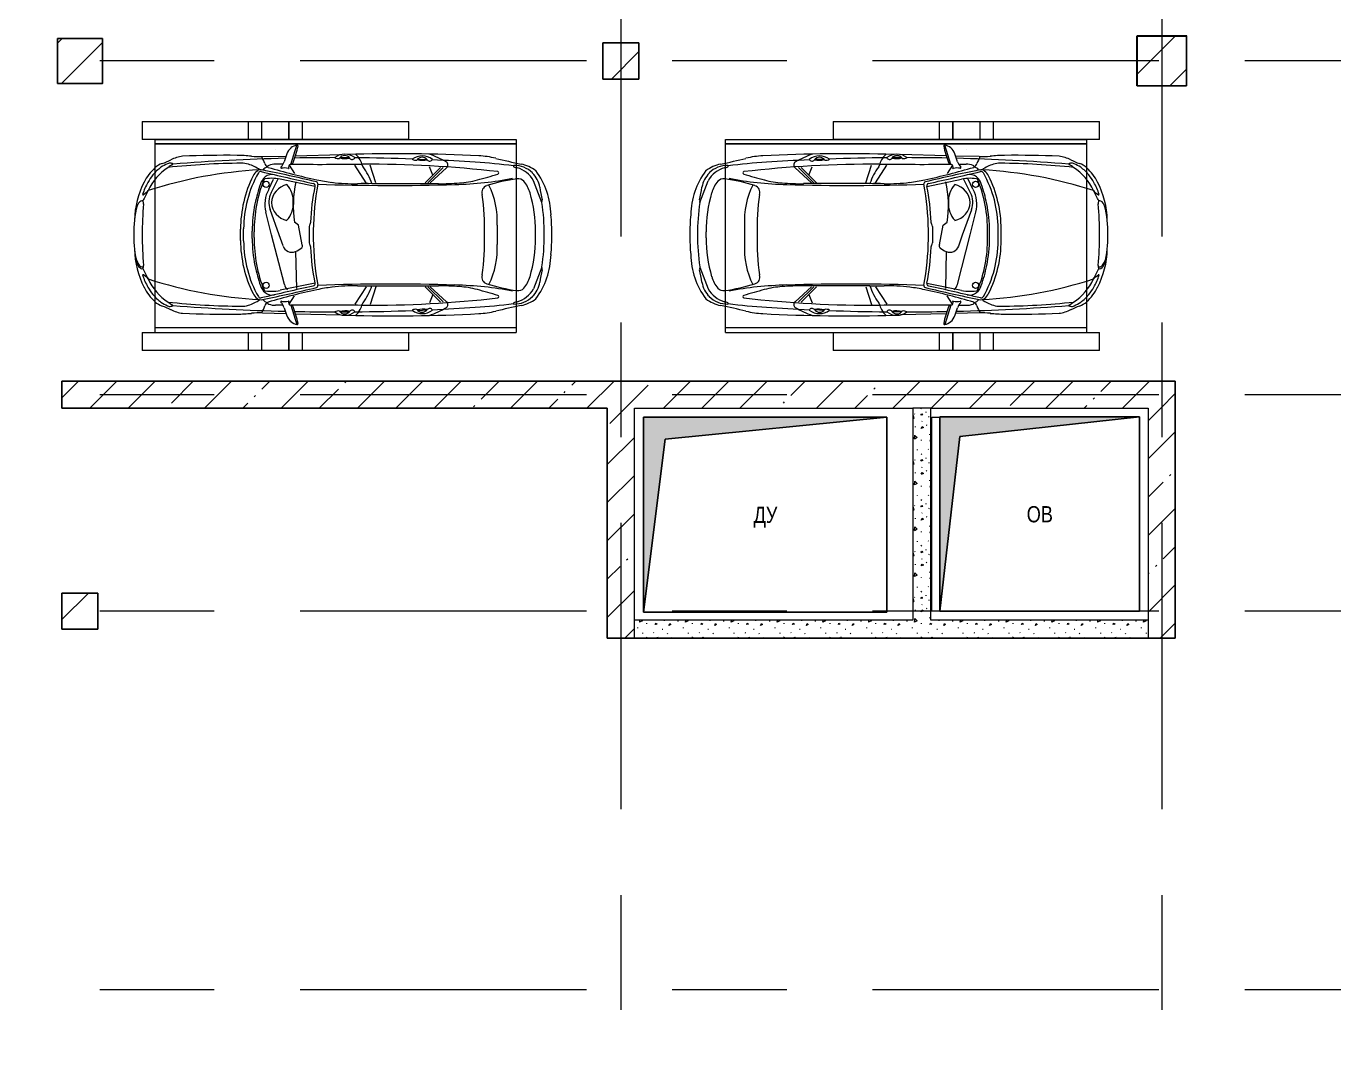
# Model space of a CAD drawing. Header units: millimetres. Extents: x 48966 to 155647, y -43515 to 30475.
# Drawn here: x 116335 to 130840, y -20625 to -9397 of the extents above; entities that cross this region are included whole.
import ezdxf

# ---------------------------------------------------------------- set-up
doc = ezdxf.new("R2010")
doc.units = ezdxf.units.MM
doc.linetypes.add('Осевые', pattern=[6350, 1270, -952.5, 3175, -952.5])
for name, color, linetype, lineweight in [('Колонны', 7, 'Continuous', 9), ('Колонны-1', 7, 'Continuous', 25), ('Обобщенные модели', 7, 'Continuous', 9), ('Общие ребра', 7, 'Continuous', 9), ('Оси-2', 7, 'Осевые', 9), ('Парковка', 7, 'Continuous', 9), ('Перекрытия', 7, 'Continuous', 9), ('Стены-1', 7, 'Continuous', 18), ('Типовые аннотации', 7, 'Continuous', 9), ('Штриховка разреза', 7, 'Continuous', 9), ('Элементы узлов', 7, 'Continuous', 9), ('Элементы узлов-1', 7, 'Continuous', 5)]:
    doc.layers.add(name, color=color, linetype=linetype, lineweight=lineweight)
doc.layers.add('Обобщенные модели-1', color=7, linetype='Continuous', lineweight=9, true_color=0xffbc79)
doc.styles.add('Arial', font='arial.ttf', dxfattribs={"width": 0.8, "height": 180})
pattern_1 = [(315, (203.2, 20.32), (507.9997, 0), [7.184, -711.236]), (63.435, (279.4, 76.2), (-0.0009, 508.0002), [11.359, -1124.563]), (90, (121.9, 60.96), (-508, 508), [10.16, -497.84]), (315, (0, 127), (507.9997, 0), [7.184, -711.236]), (270, (330.2, 40.64), (508, -508), [6.706, -501.294]), (270, (213.36, 386.1), (508, -508), [6.706, -501.294]), (45, (284.48, 441.96), (0, 507.9997), [7.184, -711.236]), (90, (182.9, 182.9), (-508, 508), [6.706, -501.294]), (90, (121.9, 259.1), (-508, 508), [6.706, -501.294]), (270, (279.4, 238.76), (508, -508), [6.706, -501.294]), (45, (127, 426.72), (0, 507.9997), [7.184, -711.236]), (45, (20.32, 284.48), (0, 507.9997), [7.184, -711.236]), (270, (10.16, 492.76), (508, -508), [6.706, -501.294]), (315, (335.28, 406.4), (507.9997, 0), [7.184, -711.236]), (90, (477.5, 71.1), (-508, 508), [6.706, -501.294]), (315, (355.6, 137.16), (507.9997, 0), [7.184, -711.236]), (90, (477.5, 264.16), (-508, 508), [10.16, -497.84]), (90, (482.6, 436.9), (-508, 508), [6.706, -501.294]), (90, (375.9, 294.64), (-508, 508), [6.706, -501.294]), (315, (360.68, 497.84), (507.9997, 0), [7.184, -711.236]), (0, (477.5, 497.84), (508, 508), [6.706, -501.294]), (315, (91.44, 508), (507.9997, 0), [7.184, -711.236]), (270, (233.7, 132.1), (508, -508), [6.706, -501.294]), (0, (452.1, 172.7), (508, 508), [6.706, -501.294]), (56.31, (274.32, 5.08), (507.99879, 1016.00085), [18.316, -1813.304]), (315, (284.48, 20.32), (507.9997, 0), [14.368, -704.052]), (194.036, (294.64, 10.16), (-1524.00192, -507.99336), [20.945, -2073.593]), (60.255, (30.48, 45.72), (508.001493, 1015.99859), [40.956, -4054.671]), (293.199, (50.8, 81.28), (508.006508, -1015.996307), [38.688, -3830.124]), (180, (66.04, 45.7), (-508, -508), [35.56, -472.44]), (63.435, (20.32, 213.36), (-0.0009, 508.0002), [22.718, -1113.204]), (315, (30.48, 233.68), (507.9997, 0), [14.368, -704.052]), (206.565, (40.64, 223.52), (-508.00066, -508.0002), [22.718, -1113.204]), (66.801, (386.08, 50.8), (1016.01901, 2539.993042), [38.688, -3830.124]), (296.565, (401.32, 86.36), (508.0002, -508.00066), [34.078, -1101.845]), (189.462, (416.56, 55.88), (-2540.002556, -507.985985), [30.901, -3059.143]), (82.875, (203.2, 248.92), (-0.000517, 507.999884), [40.956, -4054.671]), (315, (208.28, 289.56), (507.9997, 0), [35.921, -682.5]), (206.565, (233.68, 264.16), (-508.00066, -508.0002), [34.078, -1101.845]), (71.565, (375.92, 223.52), (0.00014, 507.99998), [16.064, -1590.373]), (326.31, (381, 238.76), (1016.00085, -507.99879), [18.316, -1813.304]), (194.036, (396.24, 228.6), (-1524.00192, -507.99336), [20.945, -2073.593]), (60.255, (167.64, 472.44), (508.001493, 1015.99859), [40.956, -4054.671]), (288.435, (187.96, 508), (508.0012, -1015.99951), [32.129, -1574.308]), (189.462, (198.12, 477.52), (-2540.002556, -507.985985), [30.901, -3059.143]), (63.435, (40.64, 411.48), (-0.0009, 508.0002), [34.078, -1101.845]), (296.565, (55.88, 441.96), (508.0002, -508.00066), [34.078, -1101.845]), (180, (71.1, 411.5), (-508, -508), [30.48, -477.52]), (56.31, (106.68, 320.04), (507.99879, 1016.00085), [18.316, -1813.304]), (326.31, (116.84, 335.28), (1016.00085, -507.99879), [18.316, -1813.304]), (191.31, (132.08, 325.12), (-2031.99947, -508.00241), [25.903, -2564.399]), (63.435, (279.4, 365.76), (-0.0009, 508.0002), [22.718, -1113.204]), (326.31, (289.56, 386.08), (1016.00085, -507.99879), [18.316, -1813.304]), (201.801, (304.8, 375.92), (-1016.00392, -507.992605), [27.357, -2708.307]), (60.255, (391.16, 416.56), (508.001493, 1015.99859), [40.956, -4054.671]), (288.435, (411.48, 452.12), (508.0012, -1015.99951), [32.129, -1574.308]), (189.462, (421.64, 421.64), (-2540.002556, -507.985985), [30.901, -3059.143]), (56.31, (462.28, 330.2), (507.99879, 1016.00085), [18.316, -1813.304]), (315, (472.44, 345.44), (507.9997, 0), [14.368, -704.052]), (194.036, (482.6, 335.28), (-1524.00192, -507.99336), [20.945, -2073.593])]
pattern_2 = [(45, (0, 0), (-424.264, 424.264), [600, -100, 20, -100]), (45, (0, 424), (-424.264, 424.264), [])]

# ---------------------------------------------------------------- blocks, each defined once
blk = doc.blocks.new('Колона монолитная124 - Колона монолитная-664698-План -1-го этажа на отм_ -10_350')
at = {"layer": 'Колонны'}
h = blk.add_hatch(dxfattribs=at)
h.set_pattern_fill('FP_35', color=256, style=0, pattern_type=2)
h.set_pattern_definition([(45, (-39000, 6100), (-493.914, 493.914), []), (45, (-38506.1, 6100), (-493.914, 493.914), [873.125, -174.625, 6.706, -167.919])])
h.paths.add_polyline_path([(77732, -9983), (78132, -9983), (78132, -9583), (77732, -9583)], flags=0)
at = {"layer": 'Колонны-1'}
for p, q in [((78132, -9583), (77732, -9583)), ((77732, -9583), (77732, -9983)), ((78132, -9983), (78132, -9583)), ((77732, -9983), (78132, -9983))]:
    blk.add_line(p, q, dxfattribs=at)
blk = doc.blocks.new('Колона монолитная127 - Колона монолитная-664799-План -1-го этажа на отм_ -10_350')
at = {"layer": 'Колонны'}
h = blk.add_hatch(dxfattribs=at)
h.set_pattern_fill('FP_38', color=256, style=0, pattern_type=2)
h.set_pattern_definition([(45, (-5176.1, -1048.6), (-493.914, 493.914), []), (45, (-4682.2, -1048.6), (-493.914, 493.914), [873.125, -174.625, 6.706, -167.919])])
h.paths.add_polyline_path([(111505, -11081), (112005, -11081), (112005, -10581), (111505, -10581)], flags=0)
at = {"layer": 'Колонны-1'}
for p, q in [((112005, -10581), (111505, -10581)), ((111505, -10581), (111505, -11081)), ((112005, -11081), (112005, -10581)), ((111505, -11081), (112005, -11081))]:
    blk.add_line(p, q, dxfattribs=at)
blk = doc.blocks.new('Колона монолитная128 - Колона монолитная-664811-План -1-го этажа на отм_ -10_350')
at = {"layer": 'Колонны'}
h = blk.add_hatch(dxfattribs=at)
h.set_pattern_fill('FP_39', color=256, style=0, pattern_type=2)
h.set_pattern_definition([(45, (-40098.9, -13869.1), (-493.914, 493.914), []), (45, (-39605, -13869.1), (-493.914, 493.914), [873.125, -174.625, 6.706, -167.919])])
h.paths.add_polyline_path([(82633, -23852), (83033, -23852), (83033, -23452), (82633, -23452)], flags=0)
at = {"layer": 'Колонны-1'}
for p, q in [((83033, -23452), (82633, -23452)), ((82633, -23452), (82633, -23852)), ((83033, -23852), (83033, -23452)), ((82633, -23852), (83033, -23852))]:
    blk.add_line(p, q, dxfattribs=at)
blk = doc.blocks.new('Колона монолитная129 - Колона монолитная-664823-План -1-го этажа на отм_ -10_350')
at = {"layer": 'Колонны'}
h = blk.add_hatch(dxfattribs=at)
h.set_pattern_fill('FP_40', color=256, style=0, pattern_type=2)
h.set_pattern_definition([(45, (-65400, 0), (-493.914, 493.914), []), (45, (-64906.1, 0), (-493.914, 493.914), [873.125, -174.625, 6.706, -167.919])])
h.paths.add_polyline_path([(63257, -10058), (63807, -10058), (63807, -9508), (63257, -9508)], flags=0)
at = {"layer": 'Колонны-1'}
for p, q in [((63807, -9508), (63257, -9508)), ((63257, -9508), (63257, -10058)), ((63807, -10058), (63807, -9508)), ((63257, -10058), (63807, -10058))]:
    blk.add_line(p, q, dxfattribs=at)
blk = doc.blocks.new('170_ОтверстиеПрямоугольноеВертикальное - 170_ОтверстиеПрямоугольноеВертикальное-5689198-План -1-го этажа на отм_ -10_350')
at = {"layer": 'Обобщенные модели'}
for p, q in [((-1350, -1080), (-1350, 1080)), ((-1350, 1080), (1350, 1080)), ((1350, 1080), (1350, -1080)), ((1350, -1080), (-1350, -1080))]:
    blk.add_line(p, q, dxfattribs=at)
blk = doc.blocks.new('170_ОтверстиеПрямоугольноеВертикальное - 170_ОтверстиеПрямоугольноеВертикальное-5689200-План -1-го этажа на отм_ -10_350')
at = {"layer": 'Обобщенные модели'}
for p, q in [((-1106, -1077), (-1106, 1077)), ((-1106, 1077), (1106, 1077)), ((1106, 1077), (1106, -1077)), ((1106, -1077), (-1106, -1077))]:
    blk.add_line(p, q, dxfattribs=at)
blk = doc.blocks.new('Прк_Свб_Механизированная парковка_Параллельная - Прк_Свб_Механизированная парковка_Параллельная-8473315-План -1-го этажа на отм_ -10_350')
at = {"layer": 'Парковка'}
for p, q in [((260, 2672), (310, 2672)), ((260, 2672), (260, -1334)), ((310, 2672), (2350, 2672)), ((310, -1334), (310, 2672)), ((310, -1334), (310, 2672)), ((2350, 2672), (2400, 2672)), ((2350, 2672), (2350, -1334)), ((2350, -1334), (2350, 2672)), ((2400, 2672), (2400, -1334)), ((60, 300), (60, 1478)), ((260, 1478), (60, 1478)), ((260, 1478), (260, 300)), ((2400, 300), (2400, 1478)), ((2600, 1478), (2400, 1478)), ((2600, 1478), (2600, 300)), ((60, 150), (60, 300)), ((260, 300), (60, 300)), ((260, 300), (260, 150)), ((2400, 150), (2400, 300)), ((2600, 300), (2400, 300)), ((2600, 300), (2600, 150)), ((60, -150), (60, 150)), ((60, 150), (260, 150)), ((260, 150), (60, 150)), ((260, 150), (260, -150)), ((2400, -150), (2400, 150)), ((2400, 150), (2600, 150)), ((2600, 150), (2400, 150)), ((2600, 150), (2600, -150)), ((2283, 0), (2284, 0)), ((60, -300), (60, -150)), ((260, -150), (60, -150)), ((260, -150), (60, -150)), ((260, -150), (260, -300)), ((2400, -300), (2400, -150)), ((2600, -150), (2400, -150)), ((2600, -150), (2400, -150)), ((2600, -150), (2600, -300)), ((60, -1478), (60, -300)), ((260, -300), (60, -300)), ((260, -300), (260, -1478)), ((2400, -1478), (2400, -300)), ((2600, -300), (2400, -300)), ((2600, -300), (2600, -1478)), ((310, -1334), (260, -1334)), ((2350, -1334), (310, -1334)), ((2400, -1334), (2350, -1334)), ((60, -1478), (260, -1478)), ((2400, -1478), (2600, -1478))]:
    blk.add_line(p, q, dxfattribs=at)
at = {"layer": 'Элементы узлов'}
for p, q in [((985, 2956), (744, 2863)), ((1701, 2956), (1942, 2863)), ((1310, 2884), (1343, 2884)), ((1343, 2884), (1376, 2884)), ((1343, 2460), (1236, 2460)), ((1451, 2460), (1343, 2460)), ((767, 1716), (601, 1899)), ((1920, 1716), (2086, 1899)), ((681, 1746), (589, 1709)), ((767, 1662), (596, 1831)), ((767, 1689), (598, 1860)), ((777, 1069), (777, 1807)), ((1910, 1069), (1910, 1807)), ((1920, 1689), (2088, 1860)), ((1920, 1662), (2090, 1831)), ((2005, 1746), (2097, 1709)), ((505, 1578), (509, 1682)), ((2181, 1578), (2177, 1682)), ((767, 1115), (571, 1050)), ((1920, 1115), (2116, 1050)), ((766, 1006), (572, 881)), ((1920, 1006), (2115, 881)), ((452, 798), (452, 800)), ((468, 223), (454, 729)), ((488, 716), (488, 820)), ((2199, 716), (2198, 820)), ((2219, 223), (2232, 729)), ((2234, 798), (2235, 800)), ((807, 439), (727, 53)), ((1880, 439), (1960, 53)), ((1230, 297), (1450, 256)), ((1343, 375), (1254, 375)), ((1433, 375), (1343, 375)), ((562, 171), (349, 239)), ((572, 154), (666, 213)), ((1157, 222), (749, 232)), ((1450, 256), (1483, 211)), ((2115, 154), (2021, 213)), ((2124, 171), (2337, 239)), ((477, -144), (470, 117)), ((562, 86), (561, 1)), ((793, 99), (1343, -43)), ((1219, 84), (1343, 40)), ((1343, 40), (1622, -60)), ((1808, -48), (1964, 29)), ((2125, 86), (2125, 1)), ((2210, -144), (2216, 117)), ((1343, -43), (1593, -107)), ((1847, -74), (1961, -22)), ((1303, -259), (1343, -259)), ((1311, -235), (1343, -235)), ((1343, -235), (1375, -235)), ((1343, -259), (1383, -259)), ((1277, -353), (1343, -353)), ((1281, -387), (1343, -387)), ((1343, -353), (1409, -353)), ((1343, -387), (1405, -387)), ((874, -1430), (899, -1465)), ((1812, -1430), (1787, -1465))]:
    blk.add_line(p, q, dxfattribs=at)
for centre in [(783, -103), (1903, -103)]:
    blk.add_circle(centre, 34.2, dxfattribs=at)
for centre, radius, start, end in [((1142, 2203), 854, 91.3101, 126.673), ((1299, 1297), 1768, 88.5599, 95.7191), ((1388, 1297), 1768, 84.2809, 91.4401), ((1544, 2203), 854, 53.327, 88.6899), ((864, 2645), 291, 99.4063, 135.3585), ((109, 7204), 4330, 279.4063, 281.267), ((968, 2892), 66.2, 74.6969, 101.267), ((1344, 535), 2447, 90.009, 98.4162), ((1343, 535), 2447, 81.5838, 89.991), ((1718, 2892), 66.2, 78.733, 105.3031), ((2577, 7204), 4330, 258.733, 260.5937), ((1822, 2645), 291, 44.6415, 80.5937), ((954, 2644), 403, 142.8851, 168.4724), ((861, 2649), 286, 135.3585, 180.8097), ((887, 2603), 297, 118.891, 164.8614), ((971, 2503), 334, 106.0489, 131.119), ((1310, 1323), 1562, 90, 106.0489), ((1376, 1323), 1562, 73.9511, 90), ((1716, 2503), 334, 48.881, 73.9511), ((1799, 2603), 297, 15.1386, 61.109), ((1826, 2649), 286, 359.1903, 44.6415), ((1732, 2644), 403, 11.5276, 37.1149), ((-7093, 4285), 7809, 346.3595, 348.4724), ((7632, 1747), 7109, 172.7777, 176.2151), ((582, 2647), 7.47, 202.0252, 337.9748), ((292, 2764), 320, 337.9748, 344.8614), ((-1923, 2049), 2702, 5.7674, 12.4062), ((806, 2692), 83, 131.119, 188.3012), ((2939, 3003), 2239, 188.3012, 197.1212), ((-252, 3003), 2239, 342.8788, 351.6988), ((4610, 2049), 2702, 167.5938, 174.2326), ((1881, 2692), 83, 351.6988, 48.881), ((2394, 2764), 320, 195.1386, 202.0252), ((2105, 2647), 7.47, 202.0252, 337.9748), ((-4945, 1747), 7109, 3.7849, 7.2223), ((9779, 4285), 7809, 191.5276, 193.6405), ((13091, 1035), 12530, 173.4329, 180.3434), ((657, 2464), 14.2, 16.6037, 163.3963), ((-8360, -224), 9423, 15.1578, 16.6037), ((11046, -224), 9423, 163.3963, 164.8422), ((2030, 2464), 14.2, 16.6037, 163.3963), ((-10405, 1035), 12530, 359.6566, 6.5671), ((1495, 2201), 1028, 166.3595, 176.9727), ((1191, 1553), 908, 87.2052, 116.1006), ((874, 2367), 78.4, 197.1212, 287.1515), ((1495, 1553), 908, 63.8994, 92.7948), ((1812, 2367), 78.4, 252.8485, 342.8788), ((1192, 2201), 1028, 3.0273, 13.6405), ((17986, 1329), 17542, 176.9727, 181.7279), ((23730, 682), 23242, 176.2151, 177.3918), ((-261, 1970), 1032, 3.9601, 15.1578), ((-3795, 1860), 4583, 1.6426, 5.7674), ((1246, 120), 2200, 87.4807, 99.1257), ((1440, 120), 2200, 80.8743, 92.5193), ((6481, 1860), 4583, 174.2326, 178.3574), ((2947, 1970), 1032, 164.8422, 176.0399), ((-21044, 682), 23242, 2.6082, 3.7849), ((-15300, 1329), 17542, 358.2721, 3.0273), ((-2620, 1807), 3397, 360, 3.9601), ((5306, 1807), 3397, 176.0399, 180), ((1914, 1148), 1569, 151.3958, 159.1373), ((569, 1870), 43.2, 42.166, 137.834), ((-23670, 1290), 24466, 358.0784, 1.6426), ((26356, 1290), 24466, 178.3574, 181.9216), ((2118, 1870), 43.2, 42.166, 137.834), ((772, 1148), 1569, 20.8627, 28.6042), ((651, 1629), 182, 141.8293, 217.7375), ((493, 1711), 33.5, 306.1474, 64.1911), ((2193, 1711), 33.5, 115.8089, 233.8526), ((2036, 1629), 182, 322.2625, 38.1707), ((554, 1628), 69.8, 126.1474, 236.335), ((270, 1634), 248, 345.9493, 11.7851), ((2417, 1634), 248, 168.2149, 194.0507), ((2132, 1628), 69.8, 303.665, 53.8526), ((23730, 682), 23242, 177.926, 179.5072), ((436, 1556), 80.9, 331.6072, 9.9944), ((2251, 1556), 80.9, 170.0056, 208.3928), ((-21044, 682), 23242, 0.4928, 2.074), ((995, 423), 682, 108.6369, 126.4439), ((5170, 998), 4394, 179.0785, 181.1424), ((-2484, 998), 4394, 358.8576, 0.9215), ((1692, 423), 682, 53.5561, 71.3631), ((652, 703), 275, 120.356, 137.5688), ((632, 769), 182, 141.8293, 217.7375), ((474, 851), 33.5, 306.1474, 64.1911), ((620, 759), 210, 103.0487, 120.356), ((-79448, 481), 80010, 359.77826, 0.3434), ((562, 1008), 45.5, 283.0487, 307.6369), ((-1159, 872), 1936, 352.7338, 1.1424), ((3845, 872), 1936, 178.8576, 187.2662), ((2125, 1008), 45.5, 232.3631, 256.9513), ((2067, 759), 210, 59.644, 76.9513), ((82134, 481), 80010, 179.6566, 180.22174), ((2034, 703), 275, 42.4312, 59.644), ((2212, 851), 33.5, 115.8089, 233.8526), ((2055, 769), 182, 322.2625, 38.1707), ((535, 768), 69.8, 126.1474, 236.335), ((251, 774), 248, 345.9493, 11.7851), ((2436, 774), 248, 168.2149, 194.0507), ((2152, 768), 69.8, 303.665, 53.8526), ((417, 696), 80.9, 331.6072, 9.9944), ((23730, 682), 23242, 180.0596, 181.1514), ((-1224, 881), 2002, 347.8724, 352.7338), ((3910, 881), 2002, 187.2662, 192.1276), ((2270, 696), 80.9, 170.0056, 208.3928), ((-21044, 682), 23242, 358.8486, 359.9404), ((-6476, 2009), 7374, 343.5257, 347.8724), ((16870, -3417), 16571, 166.4912, 168.6054), ((778, 449), 21.1, 74.8587, 166.4912), ((801, 413), 26.5, 77.7328, 167.4912), ((1373, 3824), 3406, 260.0389, 268.6709), ((1252, 2489), 2099, 257.7328, 268.713), ((1314, 3824), 3406, 271.3291, 279.9611), ((1434, 2489), 2099, 271.287, 282.2672), ((1885, 413), 26.5, 12.5088, 102.2672), ((1908, 449), 21.1, 13.5088, 105.1413), ((-14183, -3417), 16571, 11.3946, 13.5088), ((9162, 2009), 7374, 192.1276, 196.4743), ((-47059, 11031), 48997, 346.8001, 347.4912), ((1369, 139), 228, 138.0486, 158.5986), ((1218, 274), 25.4, 62.6865, 138.0486), ((1205, 358), 33.6, 54.6828, 88.713), ((1257, 431), 57, 234.6828, 266.7231), ((1349, 2786), 2368, 268.6709, 269.8667), ((1338, 2786), 2368, 270.1333, 271.3291), ((1430, 431), 57, 273.2769, 305.3172), ((1482, 358), 33.6, 91.287, 125.3172), ((49746, 11031), 48997, 192.5088, 193.1999), ((358, 241), 9.6, 78.4734, 189.3023), ((483, 261), 136, 189.3023, 220.7557), ((148, -791), 1063, 68.2184, 78.4734), ((508, 283), 169, 220.7557, 248.5798), ((531, 167), 31.5, 8.0985, 68.2184), ((593, 176), 31.8, 188.0985, 298.2747), ((602, 146), 6.72, 342.5206, 17.4794), ((1254, 183), 105, 158.5986, 250.2124), ((1667, 1444), 1246, 261.4812, 282.1141), ((1682, -59), 257, 85.7443, 134.0872), ((1720, -59), 257, 45.9128, 94.2557), ((2093, 176), 31.8, 241.7253, 351.9015), ((2084, 146), 6.72, 162.5206, 197.4794), ((2156, 167), 31.5, 111.7816, 171.9015), ((2539, -791), 1063, 101.5266, 111.7816), ((2179, 283), 169, 291.4202, 319.2443), ((2204, 261), 136, 319.2443, 350.6977), ((2328, 241), 9.6, 350.6977, 101.5266), ((741, 878), 808, 248.5798, 255.0587), ((23730, 682), 23242, 181.4123, 184.4864), ((500, -25), 126, 42.9063, 75.0587), ((782, 0), 221, 179.6566, 199.8566), ((599, 67), 7.62, 222.9063, 2.3482), ((743, 101), 141, 162.5206, 194.0339), ((1183, -41), 466, 168.323, 191.798), ((824, 220), 125, 222.4312, 255.5726), ((1716, 174), 219, 192.6688, 266.0106), ((1685, 174), 219, 273.9894, 347.3312), ((1503, -41), 466, 348.202, 11.677), ((1943, 101), 141, 345.9661, 17.4794), ((2088, 67), 7.62, 177.6518, 317.0937), ((2186, -25), 126, 104.9413, 137.0937), ((1904, 0), 221, 340.1434, 0.3434), ((-21044, 682), 23242, 355.5136, 358.5877), ((1945, 878), 808, 284.9413, 291.4202), ((-532, -167), 1009, 354.3165, 1.275), ((718, -594), 503, 108.9854, 118.6662), ((532, -52), 69.7, 288.9854, 331.8228), ((591, -69), 17.7, 199.8566, 259.3923), ((589, -80), 6.67, 259.3923, 343.5257), ((665, -75), 74.1, 190.0254, 239.0531), ((689, -163), 66.6, 163.4439, 218.2489), ((781, -41), 107, 163.9676, 222.7268), ((846, 19), 197, 222.7268, 250.1805), ((1283, 1223), 1458, 247.618, 271.1115), ((1403, 1223), 1458, 268.8885, 292.382), ((1679, 231), 349, 255.7125, 298.7278), ((1701, 161), 234, 250.325, 297.1702), ((1840, 19), 197, 289.8195, 317.2732), ((1905, -41), 107, 317.2732, 16.0324), ((1997, -163), 66.6, 321.7511, 16.5561), ((2022, -75), 74.1, 300.9469, 349.9746), ((2098, -80), 6.67, 196.4743, 280.6077), ((2155, -52), 69.7, 208.1772, 251.0146), ((2095, -69), 17.7, 280.6077, 340.1434), ((1968, -594), 503, 61.3338, 71.0146), ((3218, -167), 1009, 178.725, 185.6835), ((2276, -446), 1813, 174.3165, 179.3374), ((977, -430), 436, 144.1598, 162.7087), ((5601, 107), 4985, 183.2466, 197.7436), ((762, -105), 159, 218.2489, 243.4105), ((671, -164), 28.7, 166.8001, 240.4894), ((1277, 906), 1259, 240.4894, 270), ((1281, 931), 1318, 243.4105, 270), ((1327, 1352), 1613, 250.1805, 258.333), ((1303, 1238), 1496, 258.333, 270), ((1383, 1238), 1496, 270, 281.667), ((1405, 931), 1318, 270, 296.5895), ((1409, 906), 1259, 270, 299.5106), ((1360, 1352), 1613, 281.667, 289.8195), ((-2914, 107), 4985, 342.2564, 356.7534), ((1924, -105), 159, 296.5895, 321.7511), ((2015, -164), 28.7, 299.5106, 13.1999), ((1709, -430), 436, 17.2913, 35.8402), ((410, -446), 1813, 0.6626, 5.6835), ((11720, -555), 11257, 179.3374, 182.4134), ((797, -374), 247, 162.7087, 180.5958), ((9268, -286), 8718, 180.5958, 185.957), ((-6581, -286), 8718, 354.043, 359.4042), ((1890, -374), 247, 359.4042, 17.2913), ((-9033, -555), 11257, 357.5866, 0.6626), ((870, -978), 401, 187.3664, 207.0814), ((626, -1167), 77.3, 170.9154, 203.9317), ((626, -1167), 77.3, 159.9553, 170.9154), ((559, -1142), 5.64, 20.0447, 159.9553), ((902, -958), 384, 208.3862, 217.3523), ((1785, -958), 384, 322.6477, 331.6138), ((2127, -1142), 5.64, 20.0447, 159.9553), ((2060, -1167), 77.3, 336.0683, 9.0846), ((2060, -1167), 77.3, 9.0846, 20.0447), ((1816, -978), 401, 332.9186, 352.6336), ((-135, -1492), 727, 19.0127, 27.0814), ((770, -1180), 230, 199.0127, 222.6949), ((945, -1025), 426, 203.9317, 215.0111), ((945, -1025), 426, 215.0111, 231.6898), ((1110, -855), 613, 213.1954, 245.2474), ((1576, -855), 613, 294.7526, 326.8046), ((1742, -1025), 426, 308.3102, 324.9889), ((1916, -1180), 230, 317.3051, 340.9873), ((1742, -1025), 426, 324.9889, 336.0683), ((2821, -1492), 727, 152.9186, 160.9873), ((1024, -946), 575, 222.6949, 242.7086), ((1097, -833), 671, 231.6898, 240.1263), ((1101, -825), 680, 240.1263, 252.4323), ((1753, 184), 1832, 240.5749, 244.6414), ((831, -1460), 53.4, 35.1828, 65.2474), ((933, 184), 1832, 295.3586, 299.4251), ((1585, -825), 680, 287.5677, 299.8737), ((1856, -1460), 53.4, 114.7526, 144.8172), ((1590, -833), 671, 299.8737, 308.3102), ((1662, -946), 575, 297.2914, 317.3051), ((1202, -600), 964, 242.7086, 268.7598), ((894, -1468), 5.72, 286.6028, 34.7151), ((986, -1481), 19.7, 152.4998, 213.0124), ((997, -1512), 49.5, 84.1257, 125.5648), ((1053, -1443), 96.7, 210.1038, 251.3041), ((1017, -1481), 30.2, 142.134, 227.9629), ((1128, -1359), 195, 227.9629, 242.5833), ((1286, 1291), 2768, 264.1257, 271.1885), ((1295, -496), 1074, 255.2991, 272.5854), ((1144, -1316), 240, 243.8554, 263.2896), ((1401, 1291), 2768, 268.8115, 275.8743), ((1392, -496), 1074, 267.4146, 284.7009), ((1484, -600), 964, 271.2402, 297.2914), ((1633, -1443), 96.7, 288.6959, 329.8962), ((1689, -1512), 49.5, 54.4352, 95.8743), ((1700, -1481), 19.7, 326.9876, 27.5002), ((1792, -1468), 5.72, 145.2849, 253.3972)]:
    blk.add_arc(centre, radius, start, end, dxfattribs=at)
blk = doc.blocks.new('Прк_Свб_Механизированная парковка_Параллельная - Прк_Свб_Механизированная парковка_Параллельная-8455325-План -1-го этажа на отм_ -10_350')
at = {"layer": 'Парковка'}
for p, q in [((60, 300), (60, 1478)), ((260, 1478), (60, 1478)), ((260, 1478), (260, 300)), ((2400, 300), (2400, 1478)), ((2600, 1478), (2400, 1478)), ((2600, 1478), (2600, 300)), ((260, 1334), (310, 1334)), ((260, 1334), (260, -2672)), ((310, 1334), (2350, 1334)), ((310, -2672), (310, 1334)), ((310, -2672), (310, 1334)), ((2350, 1334), (2400, 1334)), ((2350, 1334), (2350, -2672)), ((2350, -2672), (2350, 1334)), ((2400, 1334), (2400, -2672)), ((60, 150), (60, 300)), ((60, 300), (260, 300)), ((260, 300), (260, 150)), ((2400, 150), (2400, 300)), ((2400, 300), (2600, 300)), ((2600, 300), (2600, 150)), ((60, -150), (60, 150)), ((60, 150), (260, 150)), ((60, 150), (260, 150)), ((260, 150), (260, -150)), ((2400, -150), (2400, 150)), ((2400, 150), (2600, 150)), ((2400, 150), (2600, 150)), ((2600, 150), (2600, -150)), ((2283, 0), (2284, 0)), ((60, -300), (60, -150)), ((260, -150), (60, -150)), ((60, -150), (260, -150)), ((260, -150), (260, -300)), ((2400, -300), (2400, -150)), ((2600, -150), (2400, -150)), ((2400, -150), (2600, -150)), ((2600, -150), (2600, -300)), ((60, -1478), (60, -300)), ((60, -300), (260, -300)), ((260, -300), (260, -1478)), ((2400, -1478), (2400, -300)), ((2400, -300), (2600, -300)), ((2600, -300), (2600, -1478)), ((60, -1478), (260, -1478)), ((2400, -1478), (2600, -1478)), ((310, -2672), (260, -2672)), ((2350, -2672), (310, -2672)), ((2400, -2672), (2350, -2672))]:
    blk.add_line(p, q, dxfattribs=at)
at = {"layer": 'Элементы узлов'}
for p, q in [((874, 1430), (899, 1465)), ((1812, 1430), (1787, 1465)), ((1277, 353), (1343, 353)), ((1281, 387), (1343, 387)), ((1343, 387), (1405, 387)), ((1343, 353), (1409, 353)), ((1303, 259), (1343, 259)), ((1311, 235), (1343, 235)), ((1343, 259), (1383, 259)), ((1343, 235), (1375, 235)), ((477, 144), (470, -117)), ((793, -99), (1343, 43)), ((1343, 43), (1593, 107)), ((1343, -40), (1622, 60)), ((1808, 48), (1964, -29)), ((1847, 74), (1961, 22)), ((2210, 144), (2216, -117)), ((562, -86), (561, -1)), ((807, -439), (727, -53)), ((1219, -84), (1343, -40)), ((1880, -439), (1960, -53)), ((2125, -86), (2125, -1)), ((562, -171), (349, -239)), ((468, -223), (454, -729)), ((572, -154), (666, -213)), ((1157, -222), (749, -232)), ((1230, -297), (1450, -256)), ((1450, -256), (1483, -211)), ((2115, -154), (2021, -213)), ((2124, -171), (2337, -239)), ((2219, -223), (2232, -729)), ((1343, -375), (1254, -375)), ((1433, -375), (1343, -375)), ((488, -716), (488, -820)), ((2199, -716), (2198, -820)), ((452, -798), (452, -800)), ((2234, -798), (2235, -800)), ((766, -1006), (572, -881)), ((1920, -1006), (2115, -881)), ((767, -1115), (571, -1050)), ((777, -1069), (777, -1807)), ((1910, -1069), (1910, -1807)), ((1920, -1115), (2116, -1050)), ((505, -1578), (509, -1682)), ((2181, -1578), (2177, -1682)), ((681, -1746), (589, -1709)), ((767, -1662), (596, -1831)), ((767, -1689), (598, -1860)), ((767, -1716), (601, -1899)), ((1920, -1662), (2090, -1831)), ((1920, -1689), (2088, -1860)), ((1920, -1716), (2086, -1899)), ((2005, -1746), (2097, -1709)), ((1343, -2460), (1236, -2460)), ((1451, -2460), (1343, -2460)), ((985, -2956), (744, -2863)), ((1310, -2884), (1343, -2884)), ((1343, -2884), (1376, -2884)), ((1701, -2956), (1942, -2863))]:
    blk.add_line(p, q, dxfattribs=at)
for centre in [(783, 103), (1903, 103)]:
    blk.add_circle(centre, 34.2, dxfattribs=at)
for centre, radius, start, end in [((1024, 946), 575, 117.2914, 137.3051), ((1202, 600), 964, 91.2402, 117.2914), ((1101, 825), 680, 107.5677, 119.8737), ((1753, -184), 1832, 115.3586, 119.4251), ((894, 1468), 5.72, 325.2849, 73.3972), ((986, 1481), 19.7, 146.9876, 207.5002), ((997, 1512), 49.5, 234.4352, 275.8743), ((1053, 1443), 96.7, 108.6959, 149.8962), ((1017, 1481), 30.2, 132.0371, 217.866), ((1128, 1359), 195, 117.4167, 132.0371), ((1286, -1291), 2768, 88.8115, 95.8743), ((1295, 496), 1074, 87.4146, 104.7009), ((1144, 1316), 240, 96.7104, 116.1446), ((1392, 496), 1074, 75.2991, 92.5854), ((1401, -1291), 2768, 84.1257, 91.1885), ((1484, 600), 964, 62.7086, 88.7598), ((1633, 1443), 96.7, 30.1038, 71.3041), ((1689, 1512), 49.5, 264.1257, 305.5648), ((1700, 1481), 19.7, 332.4998, 33.0124), ((933, -184), 1832, 60.5749, 64.6414), ((1792, 1468), 5.72, 106.6028, 214.7151), ((1585, 825), 680, 60.1263, 72.4323), ((1662, 946), 575, 42.6949, 62.7086), ((770, 1180), 230, 137.3051, 160.9873), ((945, 1025), 426, 128.3102, 144.9889), ((1110, 855), 613, 114.7526, 146.8046), ((5601, -107), 4985, 162.2564, 176.7534), ((1097, 833), 671, 119.8737, 128.3102), ((831, 1460), 53.4, 294.7526, 324.8172), ((1856, 1460), 53.4, 215.1828, 245.2474), ((1576, 855), 613, 33.1954, 65.2474), ((-2914, -107), 4985, 3.2466, 17.7436), ((1590, 833), 671, 51.6898, 60.1263), ((1742, 1025), 426, 35.0111, 51.6898), ((1916, 1180), 230, 19.0127, 42.6949), ((870, 978), 401, 152.9186, 172.6336), ((-135, 1492), 727, 332.9186, 340.9873), ((626, 1167), 77.3, 156.0683, 189.0846), ((9268, 286), 8718, 174.043, 179.4042), ((945, 1025), 426, 144.9889, 156.0683), ((902, 958), 384, 142.6477, 151.6138), ((1742, 1025), 426, 23.9317, 35.0111), ((1785, 958), 384, 28.3862, 37.3523), ((-6581, 286), 8718, 0.5958, 5.957), ((2060, 1167), 77.3, 350.9154, 23.9317), ((2821, 1492), 727, 199.0127, 207.0814), ((1816, 978), 401, 7.3664, 27.0814), ((11720, 555), 11257, 177.5866, 180.6626), ((23730, -682), 23242, 175.5136, 178.5877), ((626, 1167), 77.3, 189.0846, 200.0447), ((559, 1142), 5.64, 200.0447, 339.9553), ((2127, 1142), 5.64, 200.0447, 339.9553), ((-21044, -682), 23242, 1.4123, 4.4864), ((2060, 1167), 77.3, 339.9553, 350.9154), ((-9033, 555), 11257, 359.3374, 2.4134), ((2276, 446), 1813, 180.6626, 185.6835), ((797, 374), 247, 179.4042, 197.2913), ((977, 430), 436, 197.2913, 215.8402), ((1277, -906), 1259, 90, 119.5106), ((1281, -931), 1318, 90, 116.5895), ((1405, -931), 1318, 63.4105, 90), ((1409, -906), 1259, 60.4894, 90), ((1709, 430), 436, 324.1598, 342.7087), ((1890, 374), 247, 342.7087, 0.5958), ((410, 446), 1813, 354.3165, 359.3374), ((-532, 167), 1009, 358.725, 5.6835), ((718, 594), 503, 241.3338, 251.0146), ((689, 163), 66.6, 141.7511, 196.5561), ((762, 105), 159, 116.5895, 141.7511), ((671, 164), 28.7, 119.5106, 193.1999), ((-47059, -11031), 48997, 12.5088, 13.1999), ((846, -19), 197, 109.8195, 137.2732), ((1283, -1223), 1458, 88.8885, 112.382), ((1327, -1352), 1613, 101.667, 109.8195), ((1303, -1238), 1496, 90, 101.667), ((1403, -1223), 1458, 67.618, 91.1115), ((1383, -1238), 1496, 78.333, 90), ((1360, -1352), 1613, 70.1805, 78.333), ((1840, -19), 197, 42.7268, 70.1805), ((49746, -11031), 48997, 166.8001, 167.4912), ((1924, 105), 159, 38.2489, 63.4105), ((2015, 164), 28.7, 346.8001, 60.4894), ((1997, 163), 66.6, 343.4439, 38.2489), ((1968, 594), 503, 288.9854, 298.6662), ((3218, 167), 1009, 174.3165, 181.275), ((532, 52), 69.7, 28.1772, 71.0146), ((782, 0), 221, 160.1434, 180.3434), ((591, 69), 17.7, 100.6077, 160.1434), ((589, 80), 6.67, 16.4743, 100.6077), ((665, 75), 74.1, 120.9469, 169.9746), ((-6476, -2009), 7374, 12.1276, 16.4743), ((16870, 3417), 16571, 191.3946, 193.5088), ((781, 41), 107, 137.2732, 196.0324), ((1183, 41), 466, 168.202, 191.677), ((1716, -174), 219, 93.9894, 167.3312), ((1679, -231), 349, 61.2722, 104.2875), ((1701, -161), 234, 62.8298, 109.675), ((1685, -174), 219, 12.6688, 86.0106), ((-14183, 3417), 16571, 346.4912, 348.6054), ((9162, -2009), 7374, 163.5257, 167.8724), ((1503, 41), 466, 348.323, 11.798), ((1905, 41), 107, 343.9676, 42.7268), ((2022, 75), 74.1, 10.0254, 59.0531), ((2098, 80), 6.67, 79.3923, 163.5257), ((2155, 52), 69.7, 108.9854, 151.8228), ((2095, 69), 17.7, 19.8566, 79.3923), ((1904, 0), 221, 359.6566, 19.8566), ((508, -283), 169, 111.4202, 139.2443), ((741, -878), 808, 104.9413, 111.4202), ((500, 25), 126, 284.9413, 317.0937), ((593, -176), 31.8, 61.7253, 171.9015), ((599, -67), 7.62, 357.6518, 137.0937), ((743, -101), 141, 165.9661, 197.4794), ((602, -146), 6.72, 342.5206, 17.4794), ((824, -220), 125, 104.4274, 137.5688), ((1254, -183), 105, 109.7876, 201.4014), ((1682, 59), 257, 225.9128, 274.2557), ((1720, 59), 257, 265.7443, 314.0872), ((1943, -101), 141, 342.5206, 14.0339), ((2084, -146), 6.72, 162.5206, 197.4794), ((2093, -176), 31.8, 8.0985, 118.2747), ((2088, -67), 7.62, 42.9063, 182.3482), ((2186, 25), 126, 222.9063, 255.0587), ((1945, -878), 808, 68.5798, 75.0587), ((2179, -283), 169, 40.7557, 68.5798), ((483, -261), 136, 139.2443, 170.6977), ((358, -241), 9.6, 170.6977, 281.5266), ((148, 791), 1063, 281.5266, 291.7816), ((23730, -682), 23242, 178.8486, 179.9404), ((531, -167), 31.5, 291.7816, 351.9015), ((-79448, -481), 80010, 359.6566, 0.22174), ((1369, -139), 228, 201.4014, 221.9514), ((1667, -1444), 1246, 77.8859, 98.5188), ((2156, -167), 31.5, 188.0985, 248.2184), ((82134, -481), 80010, 179.77826, 180.3434), ((2539, 791), 1063, 248.2184, 258.4734), ((-21044, -682), 23242, 0.0596, 1.1514), ((2204, -261), 136, 9.3023, 40.7557), ((2328, -241), 9.6, 258.4734, 9.3023), ((801, -413), 26.5, 192.5088, 282.2672), ((1373, -3824), 3406, 91.3291, 99.9611), ((1252, -2489), 2099, 91.287, 102.2672), ((1218, -274), 25.4, 221.9514, 297.3135), ((1205, -358), 33.6, 271.287, 305.3172), ((1257, -431), 57, 93.2769, 125.3172), ((1349, -2786), 2368, 90.1333, 91.3291), ((1338, -2786), 2368, 88.6709, 89.8667), ((1314, -3824), 3406, 80.0389, 88.6709), ((1430, -431), 57, 54.6828, 86.7231), ((1482, -358), 33.6, 234.6828, 268.713), ((1434, -2489), 2099, 77.7328, 88.713), ((1885, -413), 26.5, 257.7328, 347.4912), ((-1224, -881), 2002, 7.2662, 12.1276), ((778, -449), 21.1, 193.5088, 285.1413), ((-23670, -1290), 24466, 358.3574, 1.9216), ((26356, -1290), 24466, 178.0784, 181.6426), ((1908, -449), 21.1, 254.8587, 346.4912), ((3910, -881), 2002, 167.8724, 172.7338), ((632, -769), 182, 142.2625, 218.1707), ((535, -768), 69.8, 123.665, 233.8526), ((417, -696), 80.9, 350.0056, 28.3928), ((251, -774), 248, 348.2149, 14.0507), ((-1159, -872), 1936, 358.8576, 7.2662), ((3845, -872), 1936, 172.7338, 181.1424), ((2436, -774), 248, 165.9493, 191.7851), ((2270, -696), 80.9, 151.6072, 189.9944), ((2152, -768), 69.8, 306.1474, 56.335), ((2055, -769), 182, 321.8293, 37.7375), ((17986, -1329), 17542, 178.2721, 183.0273), ((474, -851), 33.5, 295.8089, 53.8526), ((2212, -851), 33.5, 126.1474, 244.1911), ((-15300, -1329), 17542, 356.9727, 1.7279), ((652, -703), 275, 222.4312, 239.644), ((23730, -682), 23242, 180.4928, 182.074), ((620, -759), 210, 239.644, 256.9513), ((13091, -1035), 12530, 179.6566, 186.5671), ((562, -1008), 45.5, 52.3631, 76.9513), ((995, -423), 682, 233.5561, 251.3631), ((5170, -998), 4394, 178.8576, 180.9215), ((-2484, -998), 4394, 359.0785, 1.1424), ((1692, -423), 682, 288.6369, 306.4439), ((-10405, -1035), 12530, 353.4329, 0.3434), ((2125, -1008), 45.5, 103.0487, 127.6369), ((2067, -759), 210, 283.0487, 300.356), ((2034, -703), 275, 300.356, 317.5688), ((-21044, -682), 23242, 357.926, 359.5072), ((651, -1629), 182, 142.2625, 218.1707), ((554, -1628), 69.8, 123.665, 233.8526), ((436, -1556), 80.9, 350.0056, 28.3928), ((270, -1634), 248, 348.2149, 14.0507), ((2417, -1634), 248, 165.9493, 191.7851), ((2251, -1556), 80.9, 151.6072, 189.9944), ((2132, -1628), 69.8, 306.1474, 56.335), ((2036, -1629), 182, 321.8293, 37.7375), ((1914, -1148), 1569, 200.8627, 208.6042), ((493, -1711), 33.5, 295.8089, 53.8526), ((23730, -682), 23242, 182.6082, 183.7849), ((-21044, -682), 23242, 356.2151, 357.3918), ((772, -1148), 1569, 331.3958, 339.1373), ((2193, -1711), 33.5, 126.1474, 244.1911), ((-2620, -1807), 3397, 356.0399, 0), ((5306, -1807), 3397, 180, 183.9601), ((569, -1870), 43.2, 222.166, 317.834), ((-3795, -1860), 4583, 354.2326, 358.3574), ((6481, -1860), 4583, 181.6426, 185.7674), ((2118, -1870), 43.2, 222.166, 317.834), ((-261, -1970), 1032, 344.8422, 356.0399), ((2947, -1970), 1032, 183.9601, 195.1578), ((1495, -2201), 1028, 183.0273, 193.6405), ((7632, -1747), 7109, 183.7849, 187.2223), ((-8360, 224), 9423, 343.3963, 344.8422), ((-1923, -2049), 2702, 347.5938, 354.2326), ((874, -2367), 78.4, 72.8485, 162.8788), ((1246, -120), 2200, 260.8743, 272.5193), ((1440, -120), 2200, 267.4807, 279.1257), ((1812, -2367), 78.4, 17.1212, 107.1515), ((4610, -2049), 2702, 185.7674, 192.4062), ((11046, 224), 9423, 195.1578, 196.6037), ((-4945, -1747), 7109, 352.7777, 356.2151), ((1192, -2201), 1028, 346.3595, 356.9727), ((-7093, -4285), 7809, 11.5276, 13.6405), ((2939, -3003), 2239, 162.8788, 171.6988), ((1191, -1553), 908, 243.8994, 272.7948), ((1495, -1553), 908, 267.2052, 296.1006), ((-252, -3003), 2239, 8.3012, 17.1212), ((9779, -4285), 7809, 166.3595, 168.4724), ((657, -2464), 14.2, 196.6037, 343.3963), ((2030, -2464), 14.2, 196.6037, 343.3963), ((954, -2644), 403, 191.5276, 217.1149), ((582, -2647), 7.47, 22.0252, 157.9748), ((861, -2649), 286, 179.1903, 224.6415), ((292, -2764), 320, 15.1386, 22.0252), ((887, -2603), 297, 195.1386, 241.109), ((806, -2692), 83, 171.6988, 228.881), ((971, -2503), 334, 228.881, 253.9511), ((1716, -2503), 334, 286.0489, 311.119), ((1881, -2692), 83, 311.119, 8.3012), ((1799, -2603), 297, 298.891, 344.8614), ((1826, -2649), 286, 315.3585, 0.8097), ((1732, -2644), 403, 322.8851, 348.4724), ((2394, -2764), 320, 157.9748, 164.8614), ((2105, -2647), 7.47, 22.0252, 157.9748), ((1142, -2203), 854, 233.327, 268.6899), ((864, -2645), 291, 224.6415, 260.5937), ((1310, -1323), 1562, 253.9511, 270), ((1376, -1323), 1562, 270, 286.0489), ((1544, -2203), 854, 271.3101, 306.673), ((1822, -2645), 291, 279.4063, 315.3585), ((109, -7204), 4330, 78.733, 80.5937), ((968, -2892), 66.2, 258.733, 285.3031), ((1344, -535), 2447, 261.5838, 269.991), ((1343, -535), 2447, 270.009, 278.4162), ((1718, -2892), 66.2, 254.6969, 281.267), ((2577, -7204), 4330, 99.4063, 101.267), ((1299, -1297), 1768, 264.2809, 271.4401), ((1388, -1297), 1768, 268.5599, 275.7191)]:
    blk.add_arc(centre, radius, start, end, dxfattribs=at)

msp = doc.modelspace()

# ---------------------------------------------------------------- hatches: boundary and pattern name
at = {"layer": 'Штриховка разреза'}
h = msp.add_hatch(dxfattribs=at)
h.set_pattern_fill('FP_61', color=256, style=0, pattern_type=2)
h.set_pattern_definition(pattern_2)
h.paths.add_polyline_path([(128781.6, -13632.9), (129081.6, -13632.9), (129081.6, -13332.9), (116731.6, -13332.9), (116731.6, -13632.9), (128385.1, -13632.9)], flags=0)
h = msp.add_hatch(dxfattribs=at)
h.set_pattern_fill('FP_61', color=256, style=0, pattern_type=2)
h.set_pattern_definition(pattern_2)
h.paths.add_polyline_path([(123081.6, -16182.9), (123081.6, -13632.9), (122781.6, -13632.9), (122781.6, -16182.9)], flags=0)
h = msp.add_hatch(dxfattribs=at)
h.set_pattern_fill('FP_62', color=256, style=0, pattern_type=2)
h.set_pattern_definition(pattern_1)
h.paths.add_polyline_path([(126171.6, -15982.9), (126371.6, -15982.9), (126371.6, -13632.9), (126171.6, -13632.9), (126171.6, -14800)], flags=0)
h = msp.add_hatch(dxfattribs=at)
h.set_pattern_fill('FP_61', color=256, style=0, pattern_type=2)
h.set_pattern_definition(pattern_2)
h.paths.add_polyline_path([(129081.6, -16182.9), (129081.6, -13632.9), (128781.6, -13632.9), (128781.6, -16182.9)], flags=0)
h = msp.add_hatch(dxfattribs=at)
h.set_pattern_fill('FP_62', color=256, style=0, pattern_type=2)
h.set_pattern_definition(pattern_1)
h.paths.add_polyline_path([(128385.1, -16182.9), (128781.6, -16182.9), (128781.6, -15982.9), (123081.6, -15982.9), (123081.6, -16182.9)], flags=0)
at = {"layer": 'Элементы узлов-1'}
for points in [[(123181.6, -15892.9), (123424.6, -13975.4), (125881.6, -13732.4), (123181.6, -13732.4), (123181.6, -14800)], [(126471.6, -15882.9), (126689.8, -13948), (128682.7, -13729.8), (126471.6, -13729.8), (126471.6, -14800)]]:
    msp.add_hatch(color=256, dxfattribs=at).paths.add_polyline_path(points, flags=0)

# ---------------------------------------------------------------- linework, layer by layer
at = {"layer": 'Обобщенные модели-1'}
for p, q in [((125881.6, -13732.4), (123181.6, -13732.4)), ((123181.6, -13732.4), (123181.6, -15882.9)), ((125881.6, -15882.9), (125881.6, -13732.4)), ((126471.6, -13732.9), (126471.6, -15882.9)), ((126471.6, -15882.9), (128681.6, -15882.9))]:
    msp.add_line(p, q, dxfattribs=at)
at = {"layer": 'Общие ребра'}
for p, q in [((129081.6, -13332.9), (116731.6, -13332.9)), ((116731.6, -13332.9), (116731.6, -13632.9)), ((116731.6, -13632.9), (122779.6, -13632.9)), ((126371.6, -13632.9), (126171.6, -13632.9)), ((123081.6, -16182.9), (123081.6, -15982.9)), ((128781.6, -15982.9), (128781.6, -16182.9))]:
    msp.add_line(p, q, dxfattribs=at)
at = {"layer": 'Оси-2'}
for p, q in [((122931.6, 25417.1), (122931.6, -41737.8)), ((128931.6, 25417.1), (128931.6, -41737.8)), ((150171.6, -9782.9), (50565.6, -9782.9)), ((150171.6, -13482.9), (50565.6, -13482.9)), ((150171.6, -15882.9), (50565.6, -15882.9)), ((150171.6, -20082.9), (50565.6, -20082.9))]:
    msp.add_line(p, q, dxfattribs=at)
at = {"layer": 'Перекрытия'}
for p, q in [((116681.6, -10032.9), (116681.6, -9532.9)), ((116681.6, -9532.9), (117181.6, -9532.9)), ((117181.6, -9532.9), (117181.6, -10032.9)), ((128656.6, -10057.9), (128656.6, -9507.9)), ((128656.6, -9507.9), (129206.6, -9507.9)), ((129206.6, -9507.9), (129206.6, -10057.9)), ((122731.6, -9982.9), (122731.6, -9582.9)), ((122731.6, -9582.9), (123131.6, -9582.9)), ((123131.6, -9582.9), (123131.6, -9982.9)), ((123131.6, -9982.9), (122731.6, -9982.9)), ((117181.6, -10032.9), (116681.6, -10032.9)), ((129206.6, -10057.9), (128656.6, -10057.9)), ((116731.6, -13632.9), (116731.6, -13332.9)), ((116731.6, -13332.9), (129081.6, -13332.9)), ((129081.6, -13332.9), (129081.6, -16182.9)), ((122781.6, -13632.9), (116731.6, -13632.9)), ((122781.6, -16182.9), (122781.6, -13632.9)), ((123181.6, -15882.9), (123181.6, -13732.4)), ((123181.6, -13732.4), (125881.6, -13732.4)), ((125881.6, -13732.4), (125881.6, -15882.9)), ((126381.6, -15882.9), (126381.6, -13732.9)), ((126381.6, -13732.9), (126471.6, -13732.9)), ((116731.6, -16082.9), (116731.6, -15682.9)), ((116731.6, -15682.9), (117131.6, -15682.9)), ((117131.6, -15682.9), (117131.6, -16082.9)), ((128681.6, -15882.9), (126381.6, -15882.9)), ((117131.6, -16082.9), (116731.6, -16082.9)), ((129081.6, -16182.9), (122781.6, -16182.9))]:
    msp.add_line(p, q, dxfattribs=at)
at = {"layer": 'Стены-1'}
for p, q in [((117181.6, -9532.9), (117181.6, -10032.9)), ((117183.6, -10034.9), (117183.6, -9532.9)), ((129208.6, -9505.9), (128656.6, -9505.9)), ((128656.6, -9507.9), (129206.6, -9507.9)), ((129208.6, -9507.9), (129208.6, -9505.9)), ((117181.6, -10034.9), (117183.6, -10034.9)), ((129081.6, -13632.9), (129081.6, -13332.9)), ((122779.6, -13632.9), (122781.6, -13632.9)), ((122781.6, -13632.9), (122781.6, -15982.9)), ((123081.6, -13632.9), (126171.6, -13632.9)), ((123081.6, -15982.9), (123081.6, -13632.9)), ((126171.6, -13632.9), (126171.6, -15982.9)), ((126371.6, -15982.9), (126371.6, -13632.9)), ((126371.6, -13632.9), (128781.6, -13632.9)), ((128781.6, -13632.9), (128781.6, -15982.9)), ((129081.6, -15982.9), (129081.6, -13632.9)), ((122781.6, -15982.9), (122781.6, -16182.9)), ((126171.6, -15982.9), (123081.6, -15982.9)), ((128781.6, -15982.9), (126371.6, -15982.9)), ((129081.6, -16182.9), (129081.6, -15982.9)), ((122781.6, -16182.9), (123081.6, -16182.9)), ((123081.6, -16182.9), (128781.6, -16182.9)), ((128781.6, -16182.9), (129081.6, -16182.9))]:
    msp.add_line(p, q, dxfattribs=at)
at = {"layer": 'Элементы узлов'}
for p, q in [((125881.6, -13732.4), (123181.6, -13732.4)), ((123181.6, -13732.4), (123181.6, -15892.9)), ((125881.6, -13732.4), (123424.6, -13975.4)), ((123424.6, -13975.4), (125881.6, -13732.4)), ((125881.6, -15892.9), (125881.6, -13732.4)), ((128682.7, -13729.8), (126471.6, -13729.8)), ((126471.6, -13729.8), (126471.6, -15882.9)), ((128682.7, -13729.8), (126689.8, -13948)), ((126689.8, -13948), (128682.7, -13729.8)), ((128682.7, -15882.9), (128682.7, -13729.8)), ((123424.6, -13975.4), (123181.6, -15892.9)), ((123181.6, -15892.9), (123424.6, -13975.4)), ((126689.8, -13948), (126471.6, -15882.9)), ((126471.6, -15882.9), (126689.8, -13948)), ((123181.6, -15892.9), (125881.6, -15892.9)), ((126471.6, -15882.9), (128682.7, -15882.9))]:
    msp.add_line(p, q, dxfattribs=at)

# ---------------------------------------------------------------- block references
at = {"layer": 'Колонны'}
for name, p in [('Колона монолитная127 - Колона монолитная-664799-План -1-го этажа на отм_ -10_350', (5176.1, 1048.6)), ('Колона монолитная129 - Колона монолитная-664823-План -1-го этажа на отм_ -10_350', (65400, 0)), ('Колона монолитная128 - Колона монолитная-664811-План -1-го этажа на отм_ -10_350', (40098.9, 13869.1)), ('Колона монолитная124 - Колона монолитная-664698-План -1-го этажа на отм_ -10_350', (39000, -6100))]:
    msp.add_blockref(name, p, dxfattribs=at)
at = {"layer": 'Парковка'}
for name, p, rotation in [('Прк_Свб_Механизированная парковка_Параллельная - Прк_Свб_Механизированная парковка_Параллельная-8455325-План -1-го этажа на отм_ -10_350', (119100.2, -13052.9), 90.00000000000053), ('Прк_Свб_Механизированная парковка_Параллельная - Прк_Свб_Механизированная парковка_Параллельная-8473315-План -1-го этажа на отм_ -10_350', (126763, -13052.9), 89.99999999999947)]:
    msp.add_blockref(name, p, dxfattribs=dict(at, rotation=rotation))
at = {"layer": 'Элементы узлов'}
for name, p in [('170_ОтверстиеПрямоугольноеВертикальное - 170_ОтверстиеПрямоугольноеВертикальное-5689198-План -1-го этажа на отм_ -10_350', (124531.6, -14812.7)), ('170_ОтверстиеПрямоугольноеВертикальное - 170_ОтверстиеПрямоугольноеВертикальное-5689200-План -1-го этажа на отм_ -10_350', (127577.2, -14806.3))]:
    msp.add_blockref(name, p, dxfattribs=at)

# ---------------------------------------------------------------- texts
at = {"layer": 'Типовые аннотации', "char_height": 180, "attachment_point": 1, "style": 'Arial'}
for s, insert, width in [('ДУ', (124403.8, -14724.6), 320.675), ('ОВ', (127433.4, -14718.3), 359.156)]:
    msp.add_mtext(s, dxfattribs=dict(at, insert=insert, width=width))

doc.saveas('drawing.dxf')
